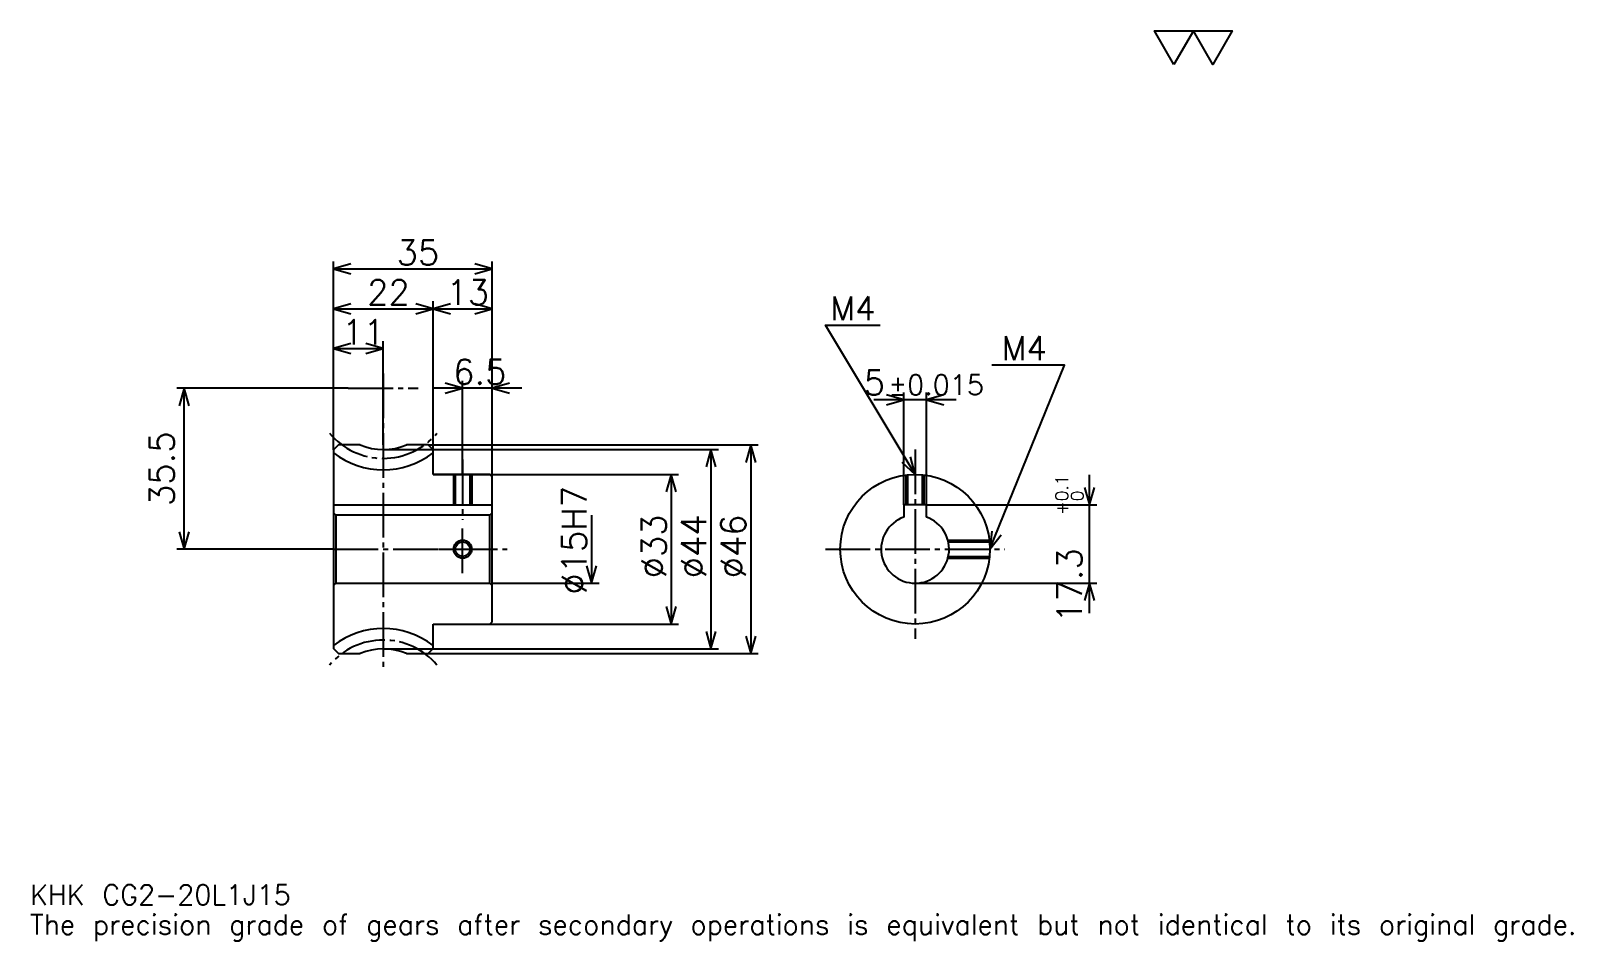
# Model space of a CAD drawing. Extents: x 11 to 351, y 4 to 205.
import ezdxf

# ---------------------------------------------------------------- set-up
doc = ezdxf.new("R2010")
doc.units = 0
doc.linetypes.add('DASHDOT', pattern=[13.16129, 9.870968, -1.096774, 1.096774, -1.096774])
doc.layers.get('0').update_dxf_attribs({"linetype": 'CONTINUOUS'})
doc.layers.add('DASHDOT', color=6, linetype='DASHDOT')
doc.styles.add('KANJI', font='TXT', dxfattribs={"bigfont": 'BIGFONT'})

msp = doc.modelspace()

# ---------------------------------------------------------------- linework, layer by layer
at = {"color": 5}
for p, q in [((77.870964, 113.483871), (77.870964, 153.951614)), ((112.870964, 113.483871), (112.870964, 153.951614)), ((77.870964, 152.306458), (112.870964, 152.306458)), ((77.870964, 143.532257), (99.870964, 143.532257)), ((99.870964, 113.483871), (99.870964, 145.177414)), ((99.870964, 143.532257), (112.870964, 143.532257)), ((88.870964, 113.483871), (88.870964, 136.403229)), ((77.870964, 134.758057), (88.870964, 134.758057)), ((81.161285, 125.983871), (43.322578, 125.983871)), ((44.967739, 90.483871), (44.967739, 125.983871)), ((119.451614, 125.983871), (99.790321, 125.983871)), ((106.370964, 113.483871), (106.370964, 127.629028)), ((215.2258, 123.435486), (197.064514, 123.435486)), ((203.645157, 100.283875), (203.645157, 125.080643)), ((208.645172, 100.283875), (208.645172, 125.080643)), ((77.870964, 112.3871), (77.870964, 113.483871)), ((88.870964, 112.483871), (112.870964, 112.483871)), ((98.774185, 113.483871), (112.870964, 113.483871)), ((99.870964, 112.3871), (99.870964, 113.483871)), ((106.370964, 106.983871), (106.370964, 113.483871)), ((106.370964, 106.983871), (106.370964, 113.483871)), ((112.870964, 113.483871), (171.548386, 113.483871)), ((112.870964, 106.483871), (112.870964, 113.483871)), ((112.870964, 112.483871), (162.7742, 112.483871)), ((161.129028, 112.483871), (161.129028, 68.483871)), ((169.903229, 113.483871), (169.903229, 67.483871)), ((99.870964, 106.983871), (112.870964, 106.983871)), ((112.870964, 106.983871), (154, 106.983871)), ((152.354828, 106.983871), (152.354828, 73.983871)), ((244.580658, 76.403229), (244.580658, 106.864517)), ((208.645172, 100.283875), (246.2258, 100.283875)), ((134.806458, 97.983871), (134.806458, 82.983871)), ((77.870964, 90.483871), (43.322578, 90.483871)), ((112.870964, 82.983871), (136.451614, 82.983871)), ((206.145172, 82.983871), (246.2258, 82.983871)), ((99.870964, 73.983871), (112.870964, 73.983871)), ((112.870964, 73.983871), (154, 73.983871)), ((88.870964, 68.483871), (112.870964, 68.483871)), ((112.870964, 68.483871), (162.7742, 68.483871)), ((98.774185, 67.483871), (112.870964, 67.483871)), ((112.870964, 67.483871), (171.548386, 67.483871))]:
    msp.add_line(p, q, dxfattribs=at)
at = {"color": 4}
for p, q in [((77.870964, 100.283875), (112.870964, 100.283875)), ((112.870964, 98.483871), (112.370964, 97.983871)), ((77.870964, 82.483871), (78.370964, 82.983871)), ((112.870964, 82.483871), (112.370964, 82.983871))]:
    msp.add_line(p, q, dxfattribs=at)
at = {"color": 7}
msp.add_lwpolyline([(263.2258, 197.419357), (258.948395, 204.833557), (276.058044, 204.833557), (271.78064, 197.419357), (267.503204, 204.833557), (263.2258, 197.419357)], dxfattribs=at)
at = {"color": 5}
for points in [[(81.709671, 153.403229), (77.870964, 152.306458), (81.709671, 151.209686)], [(109.032257, 151.209686), (112.870964, 152.306458), (109.032257, 153.403229)], [(81.709671, 144.629028), (77.870964, 143.532257), (81.709671, 142.435486)], [(96.032257, 142.435486), (99.870964, 143.532257), (96.032257, 144.629028)], [(103.709671, 144.629028), (99.870964, 143.532257), (103.709671, 142.435486)], [(109.032257, 142.435486), (112.870964, 143.532257), (109.032257, 144.629028)], [(206.145172, 106.983871), (186.403229, 139.8871), (198.467743, 139.8871)], [(81.709671, 135.854843), (77.870964, 134.758057), (81.709671, 133.661285)], [(85.032257, 133.661285), (88.870964, 134.758057), (85.032257, 135.854843)], [(222.645172, 90.483871), (239.096771, 131.1129), (223.083862, 131.1129)], [(46.064514, 122.145164), (44.967739, 125.983871), (43.870964, 122.145164)], [(102.532257, 124.8871), (106.370964, 125.983871), (102.532257, 127.080643)], [(116.709671, 127.080643), (112.870964, 125.983871), (116.709671, 124.8871)], [(199.806458, 122.338715), (203.645157, 123.435486), (199.806458, 124.532257)], [(212.483887, 124.532257), (208.645172, 123.435486), (212.483887, 122.338715)], [(162.2258, 108.645164), (161.129028, 112.483871), (160.032257, 108.645164)], [(171, 109.645164), (169.903229, 113.483871), (168.806458, 109.645164)], [(203.229691, 109.71125), (206.145172, 106.983871), (205.110641, 110.839821)], [(153.451599, 103.145164), (152.354828, 106.983871), (151.258057, 103.145164)], [(243.483887, 104.122581), (244.580658, 100.283875), (245.677429, 104.122581)], [(43.870964, 94.322578), (44.967739, 90.483871), (46.064514, 94.322578)], [(223.069305, 94.453598), (222.645172, 90.483871), (225.102509, 93.63031)], [(133.709671, 86.822578), (134.806458, 82.983871), (135.903229, 86.822578)], [(245.677429, 79.145164), (244.580658, 82.983871), (243.483887, 79.145164)], [(151.258057, 77.822578), (152.354828, 73.983871), (153.451599, 77.822578)], [(160.032257, 72.322578), (161.129028, 68.483871), (162.2258, 72.322578)], [(168.806458, 71.322578), (169.903229, 67.483871), (171, 71.322578)]]:
    msp.add_lwpolyline(points, dxfattribs=at)
at = {"color": 4}
for points in [[(83.771942, 113.483871), (78.967735, 113.483871), (77.870964, 112.3871), (77.870964, 82.483871)], [(99.870964, 106.983871), (99.870964, 112.3871), (98.774185, 113.483871), (93.969986, 113.483871)], [(99.870964, 73.983871), (112.370964, 73.983871), (112.870964, 74.483871), (112.870964, 106.483871), (112.370964, 106.983871), (99.870964, 106.983871)], [(104.370964, 106.983871), (104.370964, 100.283875)], [(104.750961, 106.983871), (104.750961, 100.283875)], [(107.990967, 106.983871), (107.990967, 100.283875)], [(108.370964, 106.983871), (108.370964, 100.283875)], [(204.145172, 100.283875), (204.145172, 106.862213)], [(204.525162, 100.283875), (204.525162, 106.904152)], [(207.765167, 100.283875), (207.765167, 106.904152)], [(208.145172, 100.283875), (208.145172, 106.862213)], [(208.645172, 97.554939), (208.645172, 100.283875), (203.645157, 100.283875), (203.645157, 97.554939)], [(77.870964, 98.483871), (78.370964, 97.983871), (78.370964, 82.983871), (112.370964, 82.983871), (112.370964, 97.983871), (78.370964, 97.983871)], [(213.373566, 92.483871), (222.523499, 92.483871)], [(213.468109, 92.103874), (222.56546, 92.103874)], [(213.373566, 88.483871), (222.523499, 88.483871)], [(213.468109, 88.863869), (222.56546, 88.863869)], [(77.870964, 82.483871), (77.870964, 68.580643), (78.967735, 67.483871), (83.771942, 67.483871)], [(93.969986, 67.483871), (98.774185, 67.483871), (99.870964, 68.580643), (99.870964, 73.983871)]]:
    msp.add_lwpolyline(points, dxfattribs=at)
for centre, radius in [((206.145172, 90.483871), 16.5), ((106.370964, 90.483871), 1.62)]:
    msp.add_circle(centre, radius, dxfattribs=at)
at = {"color": 7}
msp.add_circle((106.370964, 90.483871), 2, dxfattribs=at)
at = {"color": 4}
for centre, radius, start, end in [((88.870964, 125.983871), 13.5, 247.80839416, 292.19160779), ((88.870964, 125.983871), 18, 232.33011338, 307.66988662), ((206.145172, 90.483871), 7.5, 109.47127558, 70.52877906), ((88.870964, 54.983871), 18, 52.33011338, 127.66988662), ((88.870964, 54.983871), 13.5, 67.80839221, 112.19160584)]:
    msp.add_arc(centre, radius, start, end, dxfattribs=at)
at = {"layer": 'DASHDOT', "color": 7}
for p, q in [((88.870964, 129.2742), (88.870964, 64.19355)), ((81.161285, 125.983871), (96.580643, 125.983871)), ((206.145172, 112.467743), (206.145172, 70.69355)), ((77.870964, 90.483871), (116.161285, 90.483871)), ((186.354828, 90.483871), (225.935486, 90.483871))]:
    msp.add_line(p, q, dxfattribs=at)
for points in [[(106.370964, 110.274193), (106.370964, 96.993546)], [(106.370964, 85.19355), (106.370964, 95.774193)], [(101.080643, 90.483871), (111.661285, 90.483871)]]:
    msp.add_lwpolyline(points, dxfattribs=at)
for centre, start, end in [((88.870964, 125.983871), 219.99999848, 319.99999951), ((88.870964, 54.983871), 40.00000049, 140.00000152)]:
    msp.add_arc(centre, 15.46, start, end, dxfattribs=at)

# ---------------------------------------------------------------- texts
at = {"color": 7, "style": 'KANJI'}
for s, height, p in [('35', 5.483871, (91.80645, 153.183868)), ('22', 5.483871, (85.30645, 144.409668)), ('13', 5.483871, (102.80645, 144.409668)), ('M4', 5.264516, (187.5, 140.983871)), ('11', 5.483871, (79.80645, 135.635483)), ('M4', 5.264516, (225.277405, 132.209686)), ('6.5', 5.483871, (104.274185, 126.86129)), ('5', 5.483871, (194.825363, 124.532257)), ('%%p0.015', 4.387097, (200.253723, 124.532257)), ('KHK CG2-20L1J15', 4.387097, (10.967742, 12.064516)), ('The precision grade of gears after secondary operations is equivalent but not identical to its original grade.', 4.387097, (10.967742, 5.483871))]:
    msp.add_text(s, height=height, dxfattribs=at).set_placement(p)
for s, height, p in [('35.5', 5.483871, (42.774189, 100.008064)), ('0.1', 2.741935, (239.864532, 101.074722)), ('%%c15H7', 5.483871, (133.709671, 80.475807)), ('0', 2.741935, (243.264526, 101.074722)), ('+', 2.741935, (239.864532, 98.003754)), ('%%c33', 5.483871, (151.258057, 84.040321)), ('%%c44', 5.483871, (160.032257, 84.040321)), ('%%c46', 5.483871, (168.806458, 84.040321)), ('17.3', 5.483871, (242.935486, 74.267395))]:
    msp.add_text(s, height=height, rotation=90, dxfattribs=at).set_placement(p)

doc.saveas('drawing.dxf')
